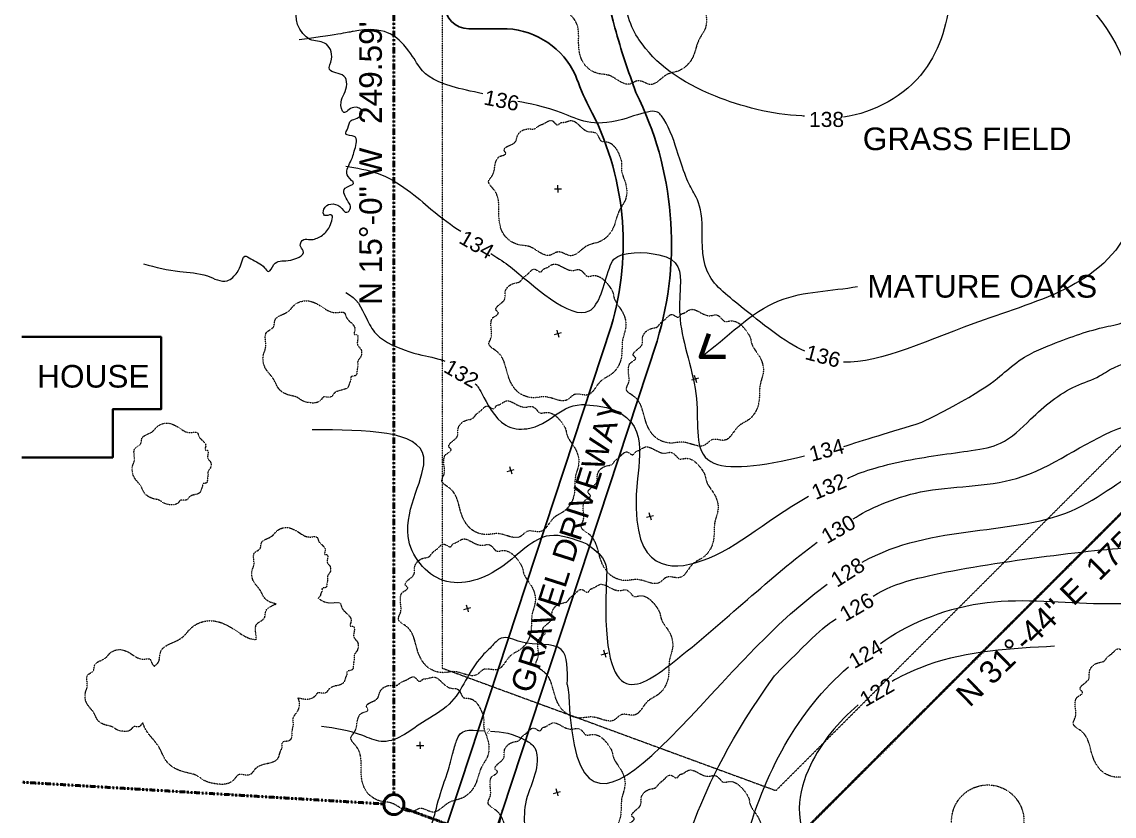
# Model space of a CAD drawing. Header units: inches. Extents: x -54 to 15382, y 469 to 41738.
# Drawn here: x 600 to 3317, y 19131 to 21106 of the extents above; entities that cross this region are included whole.
import ezdxf

# ---------------------------------------------------------------- set-up
doc = ezdxf.new("R2010")
doc.units = ezdxf.units.IN
doc.header["$MEASUREMENT"] = 0
for name, pattern in [('DASHED2', [0.375, 0.25, -0.125]), ('HIDDEN2', [0.1875, 0.125, -0.0625]), ('PHANTOM2', [1.25, 0.625, -0.125, 0.125, -0.125, 0.125, -0.125])]:
    doc.linetypes.add(name, pattern=pattern)
doc.layers.get('0').update_dxf_attribs({"lineweight": 9})
for name, color, linetype, lineweight in [('1', 7, 'Continuous', 9), ('2', 7, 'Continuous', 18), ('3', 7, 'Continuous', 30), ('4', 7, 'Continuous', 40), ('5', 7, 'Continuous', 50), ('A-TEXTx', 7, 'Continuous', 18), ('L-PLNT', 7, 'Continuous', 18)]:
    doc.layers.add(name, color=color, linetype=linetype, lineweight=lineweight)
doc.styles.get("Standard").update_dxf_attribs({"font": 'arial.ttf'})
doc.dimstyles.get("Standard").update_dxf_attribs({"dimtxt": 3, "dimasz": 2, "dimexe": 0.03125, "dimexo": 0.0625, "dimgap": 0.03125, "dimtad": 0, "dimtoh": 1, "dimdec": 4, "dimlfac": 0.99985, "dimzin": 0, "dimdsep": 46, "dimlunit": 4, "dimtxsty": 'Standard', "dimblk": 'ARCHTICK', "dimblk1": 'ARCHTICK', "dimblk2": 'ARCHTICK', "dimcen": 0.09, "dimclrt": 256, "dimadec": 0, "dimazin": 0, "dimtfac": 1, "dimtdec": 4, "dimtofl": 0, "dimtmove": 0, "dimatfit": 3, "dimfxl": 1, "dimtolj": 1, "dimtzin": 0, "dimarcsym": 0})

# ---------------------------------------------------------------- blocks, each defined once
blk = doc.blocks.new('_ArchTick')
at = {"color": 0, "linetype": 'ByBlock', "lineweight": 0, "const_width": 0.15}
blk.add_lwpolyline([(-0.5, -0.5), (0.5, 0.5)], dxfattribs=at)

msp = doc.modelspace()

# ---------------------------------------------------------------- linework, layer by layer
at = {"layer": '1', "ltscale": 0.1}
for points, knots in [([(2690.6376517, 19762.3747144), (2865.4811553, 19861.4907735), (3168.014276, 19807.3566828), (3398.0017926, 20029.1394505), (3583.2213772, 20023.9378381), (3695.3210282, 20150.1213157), (3821.5698068, 20228.9768533), (3981.0642849, 20330.7358617), (3955.8128374, 20500.8334044), (4014.9893609, 20654.812355), (4054.0904834, 20855.557734), (4036.6287529, 21120.4414705), (3963.1255061, 21407.7803285), (3716.6319642, 21613.6404076), (3441.0939216, 21630.9913914), (3413.1707341, 21772.0834861)], [935.7047394475, 935.7047394475, 935.7047394475, 935.7047394475, 1423.3763228522, 1651.4140665462, 1823.1087624292, 1930.3553157662, 2133.5304074897, 2291.7125216837, 2433.2723271457, 2597.8534754496, 2787.732869384, 3039.3460418025, 3397.1898012699, 3624.2541881249, 3998.267200424, 3998.267200424, 3998.267200424, 3998.267200424]), ([(2667.8008791, 19870.1779804), (2704.5784714, 19894.3810476), (2841.1241945, 19956.7191265), (3097.2089704, 19943.3607419), (3282.3972369, 20095.1722563), (3464.491735, 20131.564614), (3540.7381911, 20211.4248432), (3637.9230913, 20239.2725739), (3698.9097941, 20352.9634151), (3779.7633775, 20479.4403022), (3873.7436358, 20631.7695691), (3889.7191526, 20817.3918261), (3905.9221089, 21000.9303851), (3869.939826, 21186.3120181), (3748.8687543, 21358.7830563), (3587.4045734, 21556.2352643), (3339.2787882, 21608.6186917), (3314.3380652, 21715.6288742)], [761.5198324522, 761.5198324522, 761.5198324522, 761.5198324522, 969.8174446609, 1211.2621270566, 1491.5501158502, 1653.3882619083, 1749.4657612985, 1811.4557349985, 1945.8191801988, 2106.8854085845, 2274.9458862955, 2470.0310872263, 2655.4086838617, 2829.2985472623, 3022.1361204525, 3276.9061868886, 3606.5407865628, 3606.5407865628, 3606.5407865628, 3606.5407865628]), ([(2832.707043, 21687.2707452), (2859.9182723, 21630.6667244), (2874.6738198, 21429.5157453), (2931.0645107, 21199.3921322), (2861.0343447, 20955.1137726), (2720.582147, 20880.8322001), (2643.8363257, 20869.322832)], [1136.9230358872, 1136.9230358872, 1136.9230358872, 1136.9230358872, 1411.3726440523, 1665.7092729773, 1869.4430925384, 2109.9532427487, 2109.9532427487, 2109.9532427487, 2109.9532427487]), ([(3747.3969432, 20777.6605654), (3771.9033138, 21132.0885832), (3699.5411757, 21271.1046866), (3394.4343989, 21497.0270047), (3239.1251703, 21547.989511), (3211.0617853, 21630.4761623), (3206.6138608, 21648.837415), (3206.8936775, 21668.2793296)], [0, 0, 0, 0, 127.3908545714, 342.1014700026, 527.1790786298, 569.5081688466, 582.6925965468, 582.6925965468, 582.6925965468, 582.6925965468]), ([(3543.1671905, 20935.3317756), (3556.1659777, 21000.0361347), (3549.5216384, 21151.3082172), (3322.1807765, 21245.3934567), (3163.3431772, 21438.5470484), (3129.1279881, 21614.9833478), (3127.3141035, 21624.2358218)], [1075.0369567448, 1075.0369567448, 1075.0369567448, 1075.0369567448, 1194.7249157451, 1361.7393184498, 1530.7415141132, 1539.6179363894, 1539.6179363894, 1539.6179363894, 1539.6179363894]), ([(3057.281301, 21583.5160149), (3121.1316076, 21323.4833602), (3217.1143401, 21156.6392016), (3329.7834049, 21100.9366599), (3391.6304696, 20827.6598826), (3373.7967684, 20473.4044), (2989.2715523, 20382.5541141), (2736.5254893, 20256.9733892), (2643.9722666, 20260.054044)], [0, 0, 0, 0, 178.4559228614, 577.4070931827, 680.104435429, 773.5667602222, 1079.7849429558, 1355.4197599834, 1355.4197599834, 1355.4197599834, 1355.4197599834]), ([(2546.6030989, 20872.1491123), (2544.5841031, 20872.209849), (2467.2061697, 20875.0095024), (2284.6167134, 20923.721011), (2144.2768539, 21023.6343942), (2099.9357599, 21127.8702937), (2094.8863093, 21212.6317778)], [2174.8343107584, 2174.8343107584, 2174.8343107584, 2174.8343107584, 2180.0826256216, 2375.880290309, 2642.8475009278, 2775.7331117432, 2775.7331117432, 2775.7331117432, 2775.7331117432]), ([(1746.7151301, 20927.6510213), (1717.9981557, 20933.5072599), (1625.811705, 20953.498447), (1587.9391335, 20988.7369022), (1564.9348956, 21037.9420814), (1497.4865834, 21102.4484948), (1398.7675437, 21076.8755741), (1290.2307794, 21061.7614376)], [2864.0640470428, 2864.0640470428, 2864.0640470428, 2864.0640470428, 2936.7314551156, 3118.6707792735, 3222.7621166876, 3315.3121675507, 3329.555416669, 3329.555416669, 3329.555416669, 3329.555416669]), ([(2548.0563934, 20287.3443182), (2497.0526105, 20309.051271), (2393.8405757, 20396.3280733), (2285.1584491, 20477.986278), (2297.9030319, 20623.3590157), (2276.668768, 20675.1117219), (2252.7677299, 20712.7835016), (2235.8561636, 20770.41183), (2203.7994032, 20862.824177), (2173.3030507, 20891.5147362), (2027.8008212, 20836.0409782), (1959.9270228, 20881.3512646), (1857.5447032, 20904.9919459), (1833.9959284, 20908.4767519)], [1419.4550557727, 1419.4550557727, 1419.4550557727, 1419.4550557727, 1611.4409095944, 1758.5991933873, 1915.3805259183, 2087.4741437633, 2223.0037141139, 2377.6093508398, 2494.1233598463, 2533.0005215449, 2573.3106299006, 2701.7030756243, 2812.0921543023, 2812.0921543023, 2812.0921543023, 2812.0921543023]), ([(2839.0820041, 20110.4288236), (3001.2350496, 20190.7033166), (3068.617571, 20265.178735), (3176.7842502, 20311.2825655), (3283.8856031, 20349.310248), (3385.7910781, 20362.5386252), (3505.9538973, 20478.8367597), (3510.0231547, 20604.2140579), (3509.6563147, 20700.6969998), (3543.8879975, 20755.1956818), (3544.2172573, 20839.4211525), (3541.751692, 20921.9956265)], [201.8368836521, 201.8368836521, 201.8368836521, 201.8368836521, 264.8849421241, 354.1481122149, 504.9272381112, 632.9110439964, 727.2224572895, 804.9032480814, 886.079907677, 998.326483608, 1060.8046031233, 1060.8046031233, 1060.8046031233, 1060.8046031233]), ([(2653.9684113, 19970.7049638), (2671.9867604, 19981.4569325), (2775.4303747, 20016.8116035), (2954.6281387, 20037.6151485), (3046.6784585, 20054.7643262), (3118.8957304, 20129.9267618), (3196.2972879, 20195.1382093), (3277.1808368, 20220.0733288), (3316.1635674, 20249.237799), (3353.8585854, 20259.1653312), (3393.2948435, 20250.9515008), (3437.2908842, 20274.2659361), (3485.7227721, 20299.0379962), (3530.4355263, 20330.458249), (3585.6439589, 20363.1876041), (3620.6515294, 20450.6731518), (3652.7186356, 20575.7951339), (3744.6519751, 20754.4778454), (3747.3969432, 20777.6605654)], [838.9078188041, 838.9078188041, 838.9078188041, 838.9078188041, 955.7218727324, 1064.7053819452, 1131.9117452955, 1228.0175963348, 1367.4881715132, 1431.7852174715, 1478.1425792581, 1511.9556324725, 1545.2891167613, 1594.8901363221, 1654.0150135599, 1710.4920130598, 1758.9699901187, 1842.3964625003, 1977.2250680392, 2163.3143241566, 2163.3143241566, 2163.3143241566, 2163.3143241566]), ([(1405.5468496, 20747.1027311), (1432.3767838, 20743.3821025), (1521.6195953, 20727.1630121), (1618.609597, 20636.3790476), (1669.6235875, 20600.0703199), (1691.6880585, 20585.4559051)], [663.208720299, 663.208720299, 663.208720299, 663.208720299, 714.1227987029, 830.745922827, 928.437889403, 928.437889403, 928.437889403, 928.437889403]), ([(1766.2884211, 20530.1019977), (1789.3792485, 20515.6769687), (1835.5395329, 20486.8690811), (2018.4159806, 20309.5917414), (2049.405136, 20461.0143855), (2076.8179607, 20536.7934539), (2237.2074485, 20532.9495881), (2240.6331251, 20471.4648956), (2229.9581076, 20336.9773144), (2298.5985682, 20171.8112063), (2258.120555, 19977.6623842), (2439.4267193, 20000.5642983), (2546.8874014, 20026.5343908)], [1009.2738378549, 1009.2738378549, 1009.2738378549, 1009.2738378549, 1075.3140430652, 1290.5531867219, 1408.3474510931, 1431.0356489457, 1508.8252563968, 1628.4025584283, 1696.1301964831, 1839.8221162165, 1978.4887527053, 2105.5133087155, 2105.5133087155, 2105.5133087155, 2105.5133087155]), ([(1405.5468496, 20433.5781787), (1434.2340343, 20418.6026839), (1447.766271, 20388.8791258), (1482.7941415, 20316.0804557), (1590.3535996, 20274.1740226), (1613.0868597, 20275.6278217), (1647.1869567, 20264.289837), (1652.3995862, 20262.3412453)], [448.2312351378, 448.2312351378, 448.2312351378, 448.2312351378, 569.6227502066, 620.1824297066, 714.2919661772, 850.1807126522, 873.5725825697, 873.5725825697, 873.5725825697, 873.5725825697]), ([(2717.6806561, 19677.4994719), (2746.9909656, 19695.9889605), (2851.2655994, 19741.2847707), (3376.5088871, 19808.5013417), (3476.7870143, 19800.9482422), (3641.0306796, 19838.5553785), (3686.855761, 20045.7056585), (4051.588464, 20213.2849079), (4077.2184683, 20332.3911991), (4083.8346399, 20415.8950422), (4091.6025611, 20444.4788714)], [384.0189026046, 384.0189026046, 384.0189026046, 384.0189026046, 518.3419790649, 910.5135295976, 1160.56706944, 1364.0376252772, 1592.2998642899, 1793.7963901898, 2012.2284679817, 2128.6997232766, 2128.6997232766, 2128.6997232766, 2128.6997232766]), ([(1727.9597973, 20205.9941089), (1730.8123703, 20203.8420534), (1731.9831267, 20201.4699157), (1738.2980112, 20196.7202131), (1786.3577339, 20096.0359397), (1910.1529601, 20086.9721068), (1938.2040168, 20157.7903956), (2003.9389636, 20154.7629805)], [961.0186970808, 961.0186970808, 961.0186970808, 961.0186970808, 961.7037916536, 1022.8253761198, 1090.7424012798, 1129.9346257964, 1273.4202011646, 1273.4202011646, 1273.4202011646, 1273.4202011646]), ([(2003.7766108, 20154.1570716), (2160.2417445, 20145.3990388), (2077.8545617, 19755.008712), (2306.771001, 19724.8134578), (2441.5238582, 19861.6038777), (2557.0580891, 19926.3791376)], [78.4175415394, 78.4175415394, 78.4175415394, 78.4175415394, 173.1818694876, 447.4554486675, 778.3468794981, 778.3468794981, 778.3468794981, 778.3468794981]), ([(2005.9544603, 19806.9639444), (2057.0117855, 19773.4015419), (2031.6180417, 19375.4586841), (2276.5040995, 19543.0249716), (2463.8554426, 19727.9139145), (2578.5311261, 19811.9548345)], [27.1390329105, 27.1390329105, 27.1390329105, 27.1390329105, 42.479868043, 297.995430453, 688.8136868408, 688.8136868408, 688.8136868408, 688.8136868408]), ([(1956.815119, 19458.332583), (1960.3059629, 19436.9965204), (1979.9255644, 18897.032602), (2275.4173184, 19471.2178988), (2603.4987845, 19707.7067563)], [66.0905268272, 66.0905268272, 66.0905268272, 66.0905268272, 72.0478202283, 884.1177910082, 884.1177910082, 884.1177910082, 884.1177910082]), ([(2736.0052728, 19560.3895121), (2795.8121026, 19604.2380913), (2979.6364416, 19685.9385807), (3207.0003404, 19657.8985689), (3335.8087071, 19659.4916134), (3370.6871394, 19659.9229744)], [1747.8320995582, 1747.8320995582, 1747.8320995582, 1747.8320995582, 2036.5099148407, 2318.5736940708, 2423.310724905, 2423.310724905, 2423.310724905, 2423.310724905]), ([(3169.068355, 19553.0891573), (3061.5457501, 19547.8280913), (2914.0536138, 19540.6113218), (2777.3589261, 19474.4078017), (2765.3705284, 19465.7808939)], [0, 0, 0, 0, 320.3159961494, 439.3875189952, 439.3875189952, 439.3875189952, 439.3875189952]), ([(1765.6227593, 19341.9501143), (1794.498549, 19341.3251017), (1833.1855982, 19334.1518775), (1877.054918, 19304.1446751), (1885.2740149, 19269.2311549), (1875.4462795, 19226.082075), (1849.626316, 19164.5586089), (1849.36819, 19114.2202188), (1852.9577246, 19055.5679669), (1923.0192815, 18964.3583403), (2059.6743279, 18974.5046902), (2227.2570114, 18951.3401205), (2260.9247697, 19110.5740414), (2363.6456127, 19328.8407768), (2472.2753102, 19479.6327938)], [966.1197340921, 966.1197340921, 966.1197340921, 966.1197340921, 1052.3957324527, 1080.3183995863, 1099.2221573154, 1160.8115186827, 1199.2575669263, 1278.1205623445, 1350.5391874964, 1407.397276469, 1486.3748855516, 1643.0189055874, 1751.4076671321, 1883.1041123019, 1883.1041123019, 1883.1041123019, 1883.1041123019]), ([(2680.1270098, 19407.1511336), (2630.5491041, 19365.33764), (2564.6130274, 19284.8525216), (2508.1416462, 19103.9499627), (2626.7943392, 18931.3092163), (2539.5674348, 18801.9095368), (2484.9284049, 18764.2454252)], [514.2432047489, 514.2432047489, 514.2432047489, 514.2432047489, 702.8750804543, 814.0271716168, 1068.9237319742, 1231.2071814015, 1231.2071814015, 1231.2071814015, 1231.2071814015]), ([(1434.745056, 18830.6379016), (1484.2237909, 18953.7483856), (1512.7782225, 18991.0887961), (1488.9933965, 19020.7253792), (1492.8818514, 19054.6611494), (1516.43138, 19076.0269873), (1571.7465802, 19084.2617863), (1615.8836517, 19090.4155269), (1626.0103992, 19131.8053669), (1646.865265, 19209.2014888), (1656.9509818, 19229.7153508), (1669.9327367, 19279.7840673), (1688.6823965, 19349.0138132), (1705.7485065, 19345.5947087), (1750.9304405, 19342.7063869)], [355.0576600074, 355.0576600074, 355.0576600074, 355.0576600074, 426.4460036396, 444.0680511201, 473.5347570973, 506.8640310362, 603.2361450275, 692.6235779045, 751.8985244839, 807.9524571225, 838.4344749785, 867.7494954719, 887.8020131754, 954.1456245748, 954.1456245748, 954.1456245748, 954.1456245748])]:
    msp.add_open_spline(points, degree=3, knots=knots, dxfattribs=at)
for points in [[(2644.9543232, 20050.3311359), (2688.1896157, 20064.1682218), (2763.8454122, 20087.4102574), (2839.0820041, 20110.4288236)], [(2472.2753102, 19479.6327938), (2585.0429912, 19595.7164452), (2606.6932257, 19609.6986361), (2625.449051, 19621.5289802)]]:
    msp.add_open_spline(points, degree=3, dxfattribs=at)
for points in [[(2006.0475276, 19807.3112761), (1912.1550104, 19828.188826), (1796.3291201, 19752.8644164), (1647.9733368, 19717.2168125), (1560.8321272, 19826.1433245), (1599.6907275, 20023.656463), (1322.5769075, 20091.9724379)], [(1956.815119, 19458.332583), (1941.4884384, 19545.2457272), (1841.0963449, 19564.1440027), (1792.6843829, 19573.3689878), (1767.6825374, 19551.9781654), (1743.8683886, 19528.1640166), (1662.9675792, 19409.1854752), (1596.4303075, 19363.3542032), (1493.4558488, 19316.4696471), (1447.9280752, 19330.9976709), (1345.0784905, 19354.007399)]]:
    msp.add_spline(points, degree=3, dxfattribs=at)
at = {"layer": '2', "linetype": 'DASHED2', "ltscale": 0.2}
msp.add_lwpolyline([(3685.5468496, 21974.6317778), (1645.5468496, 21974.6317778), (1645.5468496, 19499.0027638), (2475.637662, 19194.4282177), (3685.5468496, 20404.3374053), (3685.5468496, 21974.6317778)], dxfattribs=at)
at = {"layer": '2', "ltscale": 0.1}
msp.add_open_spline([(1516.6305417, 18550.5888443), (1595.6958705, 18558.0687404), (1788.8798553, 18576.3447176), (1838.1905618, 19038.9041931), (2329.8789666, 18734.2199339), (2414.7288543, 19181.4462602), (2529.8805197, 19392.0583925), (2655.9720031, 19501.8697461)], degree=3, knots=[0, 0, 0, 0, 218.6713959711, 534.2899638059, 953.6998900704, 1157.6605152641, 1669.4917053071, 1669.4917053071, 1669.4917053071, 1669.4917053071], dxfattribs=at)
at = {"layer": '3', "ltscale": 0.25}
for p, q in [((1711.5537959, 21089.4638096), (1807.5537959, 21089.4638096)), ((1641.0776427, 19060.0440182), (2065.7253992, 20348.5418694)), ((1770.5933789, 19069.6529108), (2180.1800872, 20312.4514079))]:
    msp.add_line(p, q, dxfattribs=at)
for centre, radius, start, end in [((1711.5537959, 21149.4638096), 60, 180, 270), ((1794.9507635, 20888.6084495), 201.2503716, 25.1246244914, 86.4095799011), ((1376.103915, 20555.4771455), 840, 343.1829684127, 26.5182115073), ((1376.103915, 20555.4771455), 720, 343.2970338076, 28.1829684127)]:
    msp.add_arc(centre, radius, start, end, dxfattribs=at)
for points in [[(2127.7296083, 20930.5222323), (2075.1843328, 21091.9416236), (2123.5613027, 21594.2410098), (2181.2208579, 21651.5035266)], [(1796.4933032, 19148.2403901), (1788.4583675, 19113.3219297), (1800.3481645, 19068.9486032), (1815.8303859, 19053.1999603)]]:
    msp.add_spline(points, degree=3, dxfattribs=at)
msp.add_open_spline([(2010.7435102, 20895.52506), (2010.7358417, 20895.6503523), (1997.5523746, 20921.546791), (1986.441425, 20947.7283129), (1977.1601137, 20974.0570586)], degree=3, knots=[0, 0, 0, 0, 0.376580335, 84.7911850402, 84.7911850402, 84.7911850402, 84.7911850402], dxfattribs=at)
at = {"layer": '4', "ltscale": 0.25}
msp.add_lwpolyline([(600.0000785, 20322.8958191), (946.268364, 20322.8958191), (946.268364, 20142.8958191), (826.268364, 20142.8958191), (826.268364, 20022.8958191), (600.0000785, 20022.8958191)], dxfattribs=at)
at = {"layer": '5', "linetype": 'PHANTOM2', "ltscale": 0.5}
msp.add_line((1500.591757, 19161.0624653), (600.0000785, 19215.1151945), dxfattribs=at)
at = {"layer": '5', "linetype": 'PHANTOM2', "ltscale": 0.5, "flags": 128}
for points in [[(1525.5468496, 19184.5646823), (1525.5468496, 22129.6317778)], [(3787.8691801, 20336.9541083), (2336.932399, 18886.0173272)], [(2295.7847222, 18876.9512056), (1549.0168569, 19150.9531344)]]:
    msp.add_lwpolyline(points, dxfattribs=at)
at = {"layer": '5', "ltscale": 0.1}
msp.add_circle((1525.5468496, 19159.5646823), 25, dxfattribs=at)
at = {"layer": 'L-PLNT', "ltscale": 0.1}
for p, q in [((1924.5992397, 20691.0453588), (1942.5992397, 20691.0453588)), ((1933.5992397, 20691.0453588), (1933.5992397, 20700.0453588)), ((1933.5992397, 20691.0453588), (1933.5992397, 20682.0453588)), ((1924.9059072, 20328.6828647), (1942.2925721, 20333.3416075)), ((1933.5992397, 20331.0122361), (1931.2698683, 20339.7055685)), ((1933.5992397, 20331.0122361), (1935.9286111, 20322.3189036)), ((2266.8161433, 20216.0001663), (2284.2028081, 20220.6589092)), ((2275.5094757, 20218.3295377), (2273.1801043, 20227.0228702)), ((2275.5094757, 20218.3295377), (2277.8388471, 20209.6362053)), ((1816.2783503, 19990.6305997), (1813.9489789, 19999.3239322)), ((1807.5850178, 19988.3012283), (1824.9716827, 19992.9599711)), ((1816.2783503, 19990.6305997), (1818.6077217, 19981.9372673)), ((2154.1334449, 19874.0899303), (2171.5201098, 19878.7486731)), ((2162.8267774, 19876.4193017), (2160.497406, 19885.1126342)), ((2162.8267774, 19876.4193017), (2165.1561488, 19867.7259693)), ((1699.5405106, 19644.8623926), (1716.9271755, 19649.5211354)), ((1708.233843, 19647.191764), (1705.9044716, 19655.8850965)), ((1708.233843, 19647.191764), (1710.5632144, 19638.4984316)), ((2041.4507466, 19532.1796943), (2058.8374115, 19536.8384371)), ((2050.1440791, 19534.5090657), (2047.8147076, 19543.2023981)), ((2050.1440791, 19534.5090657), (2052.4734505, 19525.8157333)), ((1581.9129536, 19306.8101277), (1599.9129536, 19306.8101277)), ((1590.9129536, 19306.8101277), (1590.9129536, 19315.8101277)), ((1590.9129536, 19306.8101277), (1590.9129536, 19297.8101277)), ((1922.6320798, 19187.3510929), (1940.0187446, 19192.0098357)), ((1931.3254122, 19189.6804643), (1928.9960408, 19198.3737967)), ((1931.3254122, 19189.6804643), (1933.6547836, 19180.9871318))]:
    msp.add_line(p, q, dxfattribs=at)
at = {"layer": 'L-PLNT', "linetype": 'HIDDEN2', "ltscale": 0.005}
msp.add_circle((3002.7939658, 19118.2981488), 90, dxfattribs=at)
at = {"layer": 'L-PLNT', "ltscale": 0.1}
msp.add_open_spline([(902.8077507, 20504.2866907), (932.8230387, 20496.4881638), (985.4545265, 20482.8135299), (1054.8829742, 20482.3793722), (1106.3883259, 20451.4528406), (1136.6738248, 20481.6896315), (1145.8598296, 20502.0482487), (1151.7588744, 20529.7194005), (1178.6235342, 20509.4792312), (1197.1743087, 20506.1498516), (1215.5301957, 20477.7149936), (1228.4475519, 20515.7057243), (1261.3488998, 20507.1378279), (1312.915178, 20528.5292673), (1287.8467187, 20549.7727321), (1299.8696861, 20569.3833628), (1321.70889, 20561.5321815), (1347.4432535, 20573.9548871), (1365.6984973, 20590.6926856), (1379.0614256, 20634.5533601), (1349.2026668, 20618.7235071), (1348.9560902, 20654.9113844), (1390.1880569, 20658.3494813), (1405.5101887, 20625.034079), (1421.4386772, 20645.1635729), (1408.6014319, 20663.3405291), (1390.0735738, 20694.8960165), (1437.0575786, 20702.1757655), (1398.5971175, 20724.9529465), (1419.6552391, 20758.720467), (1427.1417042, 20785.5879504), (1439.2619459, 20827.0137063), (1399.5697844, 20822.0969267), (1413.5104901, 20844.0368687), (1414.7026034, 20863.478085), (1436.7232341, 20863.9885629), (1454.8454495, 20886.1237031), (1421.7730003, 20901.5448593), (1398.1805532, 20867.9107568), (1390.5898776, 20908.4802512), (1405.9498025, 20930.9899535), (1416.1585996, 20980.7155121), (1354.3214232, 20978.7143933), (1377.9852643, 21020.0579107), (1358.6416038, 21061.6276124), (1298.7373633, 21052.8070121), (1259.4944384, 21151.2843824), (1338.4499691, 21150.6124478), (1334.5146909, 21193.4091223), (1310.8787669, 21204.8372773), (1289.765217, 21191.5267339), (1279.142465, 21211.1922928), (1289.1108072, 21229.4460762), (1295.2325846, 21259.913533), (1263.8176248, 21265.1921317), (1271.2149699, 21290.9649253), (1302.0859529, 21285.9160512), (1282.9009441, 21322.8293927), (1322.3653688, 21342.1534196), (1316.3028825, 21387.7452981), (1305.7168778, 21455.5270399), (1353.4945128, 21437.944851), (1372.2104125, 21459.5400329), (1382.6967247, 21509.4216451), (1342.9201371, 21473.8960791), (1339.9439532, 21518.8616564), (1385.7019784, 21530.642275), (1356.62922, 21551.3194334), (1367.7435673, 21578.7209416), (1387.9618281, 21547.5222773), (1445.3524255, 21527.6182979), (1416.1363314, 21578.4552924), (1450.3871419, 21588.7497607), (1468.1167484, 21572.3388636), (1490.2319787, 21593.0311831), (1474.3910987, 21613.9247455), (1489.2749242, 21643.6078295), (1533.0600465, 21623.3933779), (1527.2184593, 21582.2498919), (1571.7042065, 21583.2741757), (1554.4191777, 21620.4561901), (1614.9935984, 21637.9163779), (1632.2152155, 21600.3955436), (1706.1318835, 21588.4483072), (1651.358109, 21622.6181444), (1684.6762156, 21652.8748047), (1696.1350674, 21620.8290855), (1718.4384865, 21646.8131533), (1708.8665783, 21672.2672533), (1745.0150619, 21703.2276362), (1775.2118719, 21659.6622754), (1791.3075012, 21694.0141079), (1774.8265606, 21706.7280362), (1774.9773972, 21733.9391029), (1814.6336607, 21731.9971542), (1833.8320739, 21767.9495948), (1838.9994483, 21808.6922761), (1805.9986761, 21818.0432642), (1846.062665, 21854.5308592), (1857.5699923, 21899.333883), (1822.1193437, 21924.8314168), (1830.8422722, 21961.0627593), (1860.5004339, 21968.491404), (1879.1101051, 22007.4337547), (1837.0974342, 22008.514139), (1822.4409697, 22041.8081249), (1846.4500181, 22080.9089044), (1780.7763201, 22082.5268705), (1802.4710226, 22127.0807386), (1797.7784212, 22149.5293607), (1796.6892564, 22154.6317778)], degree=3, knots=[0, 0, 0, 0, 92.1193268362, 161.5302585054, 212.0779709343, 244.6064746065, 270.2509414309, 289.1109147477, 305.2311883255, 346.4491386761, 359.2504144606, 381.8698613273, 418.3593491959, 463.0694499611, 478.2939257816, 495.4916415084, 511.6130854622, 540.2430044735, 572.7896431835, 601.4108805523, 617.4079187519, 633.3996086374, 673.4421328354, 696.0615797021, 710.198781366, 726.6829623388, 760.8998738689, 785.0600618297, 806.6844011418, 844.0290084145, 877.1196874262, 909.1656003401, 930.7012942189, 945.9256504596, 966.5079116358, 982.9969618798, 1004.249255816, 1027.5667137561, 1055.4170845122, 1081.7095279782, 1104.0600818992, 1148.2187607818, 1187.654196783, 1213.7343830085, 1257.3669350712, 1294.9246118876, 1377.3992873852, 1426.2732790105, 1455.1437834556, 1473.8531082576, 1496.3154096441, 1513.5908784218, 1520.7642583527, 1559.3917799999, 1577.0547635041, 1593.497538706, 1615.5927254165, 1637.0938261517, 1675.6489101499, 1713.7266654972, 1776.0412224378, 1802.6553696268, 1828.5648735922, 1861.4937111276, 1888.4895808122, 1908.7173694386, 1950.2287579411, 1970.1520046568, 1988.245512128, 2005.4122209432, 2056.1574970059, 2086.4991799454, 2111.5274226329, 2131.4549778137, 2148.8594976543, 2179.2011805938, 2193.7891006695, 2234.5075962511, 2269.0743172773, 2295.379189322, 2309.5386413604, 2364.5808957664, 2390.0879741216, 2438.9812633243, 2470.8060595891, 2495.6284209348, 2514.3750718827, 2534.7101147985, 2561.8351514597, 2594.6257032165, 2633.7427650606, 2654.6761609158, 2668.3153302704, 2693.0489672599, 2709.4455737024, 2769.7877165407, 2796.3072655429, 2815.1184943811, 2842.8681913646, 2910.6814357167, 2928.2318281342, 2964.3810833663, 2989.9482863777, 3021.8810198052, 3047.4483615402, 3084.2256383625, 3111.9729365896, 3150.4721172506, 3199.6010449555, 3214.8624070542, 3214.8624070542, 3214.8624070542, 3214.8624070542], dxfattribs=at)
at = {"layer": 'L-PLNT', "linetype": 'HIDDEN2', "ltscale": 0.005}
for points in [[(2141.2487704, 21281.8968918), (2148.603324, 21282.6130321), (2165.3976054, 21286.5822525), (2188.5302858, 21271.3681231), (2211.7169513, 21258.4878576), (2223.3349359, 21257.2665424), (2234.020278, 21243.9859485), (2239.2839134, 21236.021987), (2252.9567331, 21233.615923), (2286.3449932, 21196.5649298), (2290.4082968, 21178.1116953), (2289.9837274, 21166.4486818), (2299.6265291, 21132.1703931), (2299.8286217, 21090.0263983), (2284.2827457, 21061.8649915), (2268.2921122, 21017.1489907), (2233.157334, 20984.1709372), (2204.895876, 20975.2484015), (2162.6451823, 20950.5756944), (2132.2004764, 20959.7229026), (2112.9754005, 20951.894638), (2059.6263995, 20973.5466727), (2035.9337281, 20977.4001544), (1998.7774531, 21001.6241952), (1987.5982341, 21028.3827761), (1985.0713653, 21054.3556919), (1973.6496251, 21113.4751862), (1959.8221777, 21136.8573895), (1968.1510212, 21148.8664278), (1975.4084648, 21174.8019043), (1986.4651442, 21197.0821317), (1998.1322355, 21201.1976865), (2002.2149993, 21204.6951238), (1998.8226523, 21211.6417872), (2015.3423663, 21226.5553122), (2026.5624967, 21234.3705768), (2031.896882, 21249.8816033), (2058.0374157, 21265.9601432), (2074.4975257, 21266.4518477), (2084.0487374, 21273.1640708), (2097.8515945, 21279.49023), (2118.2206335, 21286.1610672), (2131.3082347, 21276.0340469), (2141.2487704, 21281.8968918), (2141.5734433, 21281.9337052)], [(1942.7422751, 20856.1479148), (1950.0968287, 20856.8640551), (1966.8911102, 20860.8332755), (1990.0237906, 20845.6191461), (2013.210456, 20832.7388806), (2024.8284406, 20831.5175654), (2035.5137827, 20818.2369715), (2040.7774181, 20810.27301), (2054.4502379, 20807.866946), (2087.8384979, 20770.8159528), (2091.9018016, 20752.3627183), (2091.4772322, 20740.6997048), (2101.1200338, 20706.4214161), (2101.3221265, 20664.2774213), (2085.7762504, 20636.1160145), (2069.7856169, 20591.4000137), (2034.6508387, 20558.4219602), (2006.3893807, 20549.4994245), (1964.1386871, 20524.8267174), (1933.6939811, 20533.9739256), (1914.4689053, 20526.145661), (1861.1199042, 20547.7976957), (1837.4272328, 20551.6511774), (1800.2709578, 20575.8752182), (1789.0917388, 20602.6337991), (1786.5648701, 20628.6067149), (1775.1431298, 20687.7262092), (1761.3156824, 20711.1084125), (1769.6445259, 20723.1174508), (1776.9019695, 20749.0529273), (1787.9586489, 20771.3331547), (1799.6257402, 20775.4487095), (1803.708504, 20778.9461468), (1800.316157, 20785.8928102), (1816.835871, 20800.8063352), (1828.0560014, 20808.6215998), (1833.3903868, 20824.1326263), (1859.5309204, 20840.2111662), (1875.9910304, 20840.7028707), (1885.5422421, 20847.4150938), (1899.3450993, 20853.741253), (1919.7141382, 20860.4120902), (1932.8017394, 20850.2850699), (1942.7422751, 20856.1479148), (1943.066948, 20856.1847282)], [(1899.6990479, 20492.8554507), (1906.6176504, 20495.4506876), (1921.8123707, 20503.63134), (1948.0945306, 20494.9227978), (1973.8247876, 20488.4825672), (1985.3629986, 20490.309823), (1999.1215171, 20480.2473244), (2006.2670234, 20473.9170574), (2020.0966883, 20475.1317642), (2061.9367737, 20447.9847706), (2070.6376721, 20431.2119752), (2073.2461796, 20419.8364826), (2091.4322847, 20389.2219389), (2102.5351597, 20348.5662714), (2094.8077049, 20317.3408725), (2090.9352917, 20270.009852), (2065.5330503, 20229.0619486), (2040.5439003, 20213.1288374), (2006.1186307, 20178.3615481), (1974.3438312, 20179.3174031), (1957.7999379, 20166.7800643), (1900.664801, 20173.8865864), (1876.7820834, 20171.4766493), (1834.6222347, 20185.2585243), (1816.8983079, 20208.2119339), (1807.7352549, 20232.6458423), (1781.40145, 20286.7947247), (1761.9934018, 20305.8013921), (1766.9302791, 20319.5568956), (1767.227836, 20346.4870068), (1772.141221, 20370.8697331), (1782.3455819, 20377.8647192), (1785.3840254, 20382.2996812), (1780.3093411, 20388.1316388), (1792.4062552, 20406.8126144), (1801.2213296, 20417.2655637), (1802.3594011, 20433.6287054), (1823.4477854, 20455.9250502), (1839.2197682, 20460.6601903), (1846.7082791, 20469.6157354), (1858.4034848, 20479.2987783), (1876.3519259, 20491.0142073), (1891.6146436, 20484.6195774), (1899.6990479, 20492.8554507), (1900.0031298, 20492.9750411)], [(1418.0526778, 20214.2043002), (1415.5412213, 20209.4610672), (1411.2204623, 20197.695099), (1392.7372768, 20189.7710948), (1375.6466558, 20180.879699), (1370.2537705, 20174.3290003), (1357.9271786, 20173.1730003), (1350.9934722, 20173.1730003), (1344.0597657, 20165.8516671), (1308.2375038, 20160.4587398), (1295.4286281, 20165.3868773), (1288.531559, 20170.3150149), (1263.8991165, 20178.2000156), (1238.2813884, 20194.9556381), (1227.4431303, 20215.653777), (1206.7518768, 20243.2512956), (1200.8400934, 20277.7481616), (1206.7518768, 20298.4463006), (1208.7224713, 20333.9288199), (1226.4578215, 20348.7132003), (1229.4137248, 20363.4975806), (1263.8991165, 20387.152615), (1275.7226834, 20399.965721), (1305.2816005, 20412.7788592), (1325.972854, 20408.836375), (1342.7228955, 20399.965721), (1383.1200938, 20383.2100985), (1402.8260385, 20382.2244774), (1406.7672275, 20372.3682346), (1419.5761031, 20357.5838542), (1428.6485712, 20341.9612354), (1426.4698499, 20333.2434393), (1426.9540025, 20329.368849), (1432.5218611, 20328.6423713), (1434.9426702, 20312.6597345), (1435.184758, 20302.7310886), (1442.4471853, 20293.2868149), (1441.7209218, 20271.0079526), (1435.4268228, 20260.837169), (1435.6689106, 20252.3615429), (1433.9743419, 20241.4642817), (1429.8589642, 20226.4502602), (1418.4811823, 20222.5756699), (1418.0526778, 20214.2043002), (1417.9449576, 20213.9928242)], [(2241.6092839, 20380.1727523), (2248.5278864, 20382.7679893), (2263.7226067, 20390.9486416), (2290.0047666, 20382.2400994), (2315.7350236, 20375.7998689), (2327.2732346, 20377.6271247), (2341.0317531, 20367.5646261), (2348.1772595, 20361.2343591), (2362.0069243, 20362.4490658), (2403.8470097, 20335.3020723), (2412.5479082, 20318.5292769), (2415.1564156, 20307.1537842), (2433.3425207, 20276.5392406), (2444.4453957, 20235.883573), (2436.7179409, 20204.6581741), (2432.8455277, 20157.3271536), (2407.4432864, 20116.3792502), (2382.4541364, 20100.446139), (2348.0288667, 20065.6788498), (2316.2540672, 20066.6347048), (2299.7101739, 20054.097366), (2242.5750371, 20061.203888), (2218.6923194, 20058.793951), (2176.5324707, 20072.575826), (2158.8085439, 20095.5292356), (2149.6454909, 20119.963144), (2123.311686, 20174.1120264), (2103.9036379, 20193.1186938), (2108.8405151, 20206.8741973), (2109.138072, 20233.8043085), (2114.051457, 20258.1870348), (2124.2558179, 20265.1820209), (2127.2942615, 20269.6169829), (2122.2195771, 20275.4489405), (2134.3164912, 20294.129916), (2143.1315656, 20304.5828654), (2144.2696371, 20320.946007), (2165.3580214, 20343.2423519), (2181.1300043, 20347.977492), (2188.6185151, 20356.9330371), (2200.3137208, 20366.61608), (2218.2621619, 20378.331509), (2233.5248796, 20371.9368791), (2241.6092839, 20380.1727523), (2241.9133658, 20380.2923428)], [(1782.3781585, 20152.4738143), (1789.296761, 20155.0690513), (1804.4914813, 20163.2497036), (1830.7736412, 20154.5411614), (1856.5038982, 20148.1009309), (1868.0421092, 20149.9281867), (1881.8006277, 20139.8656881), (1888.946134, 20133.5354211), (1902.7757989, 20134.7501278), (1944.6158843, 20107.6031343), (1953.3167827, 20090.8303389), (1955.9252902, 20079.4548462), (1974.1113953, 20048.8403026), (1985.2142703, 20008.184635), (1977.4868155, 19976.9592361), (1973.6144023, 19929.6282156), (1948.2121609, 19888.6803122), (1923.2230109, 19872.747201), (1888.7977413, 19837.9799118), (1857.0229418, 19838.9357668), (1840.4790485, 19826.398428), (1783.3439116, 19833.50495), (1759.461194, 19831.095013), (1717.3013453, 19844.876888), (1699.5774185, 19867.8302976), (1690.4143655, 19892.264206), (1664.0805606, 19946.4130884), (1644.6725124, 19965.4197558), (1649.6093897, 19979.1752593), (1649.9069466, 20006.1053705), (1654.8203316, 20030.4880968), (1665.0246925, 20037.4830829), (1668.0631361, 20041.9180449), (1662.9884517, 20047.7500025), (1675.0853658, 20066.430978), (1683.9004402, 20076.8839274), (1685.0385117, 20093.247069), (1706.126896, 20115.5434139), (1721.8988788, 20120.278554), (1729.3873897, 20129.2340991), (1741.0825954, 20138.917142), (1759.0310365, 20150.632571), (1774.2937542, 20144.2379411), (1782.3781585, 20152.4738143), (1782.6822404, 20152.5934048)], [(1049.0311545, 19949.5526975), (1047.0219893, 19945.7581112), (1043.5653821, 19936.3453366), (1028.7788337, 19930.0061332), (1015.1063369, 19922.8930166), (1010.7920287, 19917.6524576), (1000.9307552, 19916.7276576), (995.38379, 19916.7276576), (989.8368249, 19910.8705911), (961.1790153, 19906.5562492), (950.9319148, 19910.4987592), (945.4142595, 19914.4412693), (925.7083055, 19920.7492698), (905.214123, 19934.1537678), (896.5435165, 19950.712279), (879.9905137, 19972.7902939), (875.261087, 20000.3877867), (879.9905137, 20016.9462979), (881.5669893, 20045.3323133), (895.7552695, 20057.1598176), (898.1199921, 20068.9873219), (925.7083055, 20087.9113494), (935.167159, 20098.1618342), (958.8142927, 20108.4123448), (975.3672955, 20105.2583574), (988.7673287, 20098.1618342), (1021.0850873, 20084.7573362), (1036.8498431, 20083.9688393), (1040.0027943, 20076.0838451), (1050.2498948, 20064.2563408), (1057.5078692, 20051.7582457), (1055.7648922, 20044.7840088), (1056.1522143, 20041.6843366), (1060.6065012, 20041.1031545), (1062.5431484, 20028.3170449), (1062.7368187, 20020.3741283), (1068.5467605, 20012.8187093), (1067.9657497, 19994.9956195), (1062.9304705, 19986.8589926), (1063.1241408, 19980.0784917), (1061.7684858, 19971.3606827), (1058.4761836, 19959.3494655), (1049.3739581, 19956.2497933), (1049.0311545, 19949.5526975), (1048.9449784, 19949.3835167)], [(2128.9265856, 20038.2625163), (2135.8451881, 20040.8577532), (2151.0399084, 20049.0384056), (2177.3220683, 20040.3298634), (2203.0523253, 20033.8896328), (2214.5905363, 20035.7168887), (2228.3490548, 20025.65439), (2235.4945611, 20019.3241231), (2249.324226, 20020.5388298), (2291.1643114, 19993.3918362), (2299.8652098, 19976.6190408), (2302.4737173, 19965.2435482), (2320.6598224, 19934.6290046), (2331.7626974, 19893.973337), (2324.0352426, 19862.7479381), (2320.1628294, 19815.4169176), (2294.760588, 19774.4690142), (2269.771438, 19758.535903), (2235.3461684, 19723.7686138), (2203.5713689, 19724.7244688), (2187.0274756, 19712.18713), (2129.8923387, 19719.293652), (2106.0096211, 19716.883715), (2063.8497724, 19730.66559), (2046.1258456, 19753.6189996), (2036.9627926, 19778.052908), (2010.6289877, 19832.2017904), (1991.2209395, 19851.2084577), (1996.1578168, 19864.9639613), (1996.4553737, 19891.8940724), (2001.3687587, 19916.2767988), (2011.5731196, 19923.2717848), (2014.6115632, 19927.7067469), (2009.5368788, 19933.5387044), (2021.6337929, 19952.21968), (2030.4488673, 19962.6726293), (2031.5869388, 19979.035771), (2052.6753231, 20001.3321158), (2068.4473059, 20006.067256), (2075.9358168, 20015.022801), (2087.6310225, 20024.7058439), (2105.5794636, 20036.421273), (2120.8421813, 20030.026643), (2128.9265856, 20038.2625163), (2129.2306675, 20038.3821068)], [(1674.3336512, 19809.0349786), (1681.2522537, 19811.6302155), (1696.4469741, 19819.8108679), (1722.7291339, 19811.1023257), (1748.459391, 19804.6620951), (1759.997602, 19806.4893509), (1773.7561205, 19796.4268523), (1780.9016268, 19790.0965854), (1794.7312917, 19791.3112921), (1836.571377, 19764.1642985), (1845.2722755, 19747.3915031), (1847.880783, 19736.0160105), (1866.0668881, 19705.4014669), (1877.169763, 19664.7457993), (1869.4423083, 19633.5204004), (1865.5698951, 19586.1893799), (1840.1676537, 19545.2414765), (1815.1785037, 19529.3083653), (1780.753234, 19494.5410761), (1748.9784346, 19495.4969311), (1732.4345413, 19482.9595923), (1675.2994044, 19490.0661143), (1651.4166868, 19487.6561773), (1609.2568381, 19501.4380522), (1591.5329113, 19524.3914619), (1582.3698582, 19548.8253702), (1556.0360533, 19602.9742527), (1536.6280052, 19621.98092), (1541.5648824, 19635.7364236), (1541.8624394, 19662.6665347), (1546.7758244, 19687.0492611), (1556.9801852, 19694.0442471), (1560.0186288, 19698.4792092), (1554.9439445, 19704.3111667), (1567.0408586, 19722.9921423), (1575.855933, 19733.4450916), (1576.9940045, 19749.8082333), (1598.0823887, 19772.1045781), (1613.8543716, 19776.8397182), (1621.3428824, 19785.7952633), (1633.0380882, 19795.4783062), (1650.9865292, 19807.1937353), (1666.2492469, 19800.7991053), (1674.3336512, 19809.0349786), (1674.6377331, 19809.1545691)], [(2016.2438873, 19696.3522803), (2023.1624897, 19698.9475172), (2038.3572101, 19707.1281696), (2064.63937, 19698.4196274), (2090.369627, 19691.9793968), (2101.907838, 19693.8066526), (2115.6663565, 19683.744154), (2122.8118628, 19677.4138871), (2136.6415277, 19678.6285938), (2178.481613, 19651.4816002), (2187.1825115, 19634.7088048), (2189.791019, 19623.3333122), (2207.9771241, 19592.7187685), (2219.0799991, 19552.063101), (2211.3525443, 19520.8377021), (2207.4801311, 19473.5066816), (2182.0778897, 19432.5587782), (2157.0887397, 19416.625667), (2122.6634701, 19381.8583778), (2090.8886706, 19382.8142328), (2074.3447773, 19370.276894), (2017.2096404, 19377.383416), (1993.3269228, 19374.973479), (1951.1670741, 19388.7553539), (1933.4431473, 19411.7087635), (1924.2800943, 19436.1426719), (1897.9462894, 19490.2915543), (1878.5382412, 19509.2982217), (1883.4751185, 19523.0537253), (1883.7726754, 19549.9838364), (1888.6860604, 19574.3665627), (1898.8904213, 19581.3615488), (1901.9288648, 19585.7965109), (1896.8541805, 19591.6284684), (1908.9510946, 19610.309444), (1917.766169, 19620.7623933), (1918.9042405, 19637.125535), (1939.9926248, 19659.4218798), (1955.7646076, 19664.1570199), (1963.2531184, 19673.112565), (1974.9483242, 19682.7956079), (1992.8967653, 19694.511037), (2008.159483, 19688.116407), (2016.2438873, 19696.3522803), (2016.5479692, 19696.4718708)], [(1600.0559891, 19471.9126837), (1607.4105427, 19472.628824), (1624.2048241, 19476.5980444), (1647.3375045, 19461.3839151), (1670.52417, 19448.5036495), (1682.1421546, 19447.2823343), (1692.8274967, 19434.0017404), (1698.0911321, 19426.037779), (1711.7639518, 19423.6317149), (1745.1522119, 19386.5807218), (1749.2155155, 19368.1274873), (1748.7909461, 19356.4644737), (1758.4337478, 19322.186185), (1758.6358404, 19280.0421902), (1743.0899644, 19251.8807835), (1727.0993309, 19207.1647827), (1691.9645527, 19174.1867291), (1663.7030947, 19165.2641934), (1621.452401, 19140.5914863), (1591.0076951, 19149.7386946), (1571.7826192, 19141.9104299), (1518.4336182, 19163.5624646), (1494.7409468, 19167.4159464), (1457.5846718, 19191.6399871), (1446.4054528, 19218.3985681), (1443.878584, 19244.3714839), (1432.4568438, 19303.4909781), (1418.6293964, 19326.8731815), (1426.9582399, 19338.8822197), (1434.2156835, 19364.8176962), (1445.2723629, 19387.0979237), (1456.9394542, 19391.2134784), (1461.022218, 19394.7109158), (1457.629871, 19401.6575791), (1474.149585, 19416.5711041), (1485.3697154, 19424.3863687), (1490.7041007, 19439.8973953), (1516.8446344, 19455.9759351), (1533.3047444, 19456.4676397), (1542.8559561, 19463.1798628), (1556.6588132, 19469.506022), (1577.0278522, 19476.1768591), (1590.1154534, 19466.0498389), (1600.0559891, 19471.9126837), (1600.380662, 19471.9494971)], [(1897.4252204, 19351.5236789), (1904.3438229, 19354.1189158), (1919.5385433, 19362.2995682), (1945.8207031, 19353.591026), (1971.5509601, 19347.1507954), (1983.0891712, 19348.9780512), (1996.8476896, 19338.9155526), (2003.993196, 19332.5852857), (2017.8228609, 19333.7999924), (2059.6629462, 19306.6529988), (2068.3638447, 19289.8802034), (2070.9723521, 19278.5047108), (2089.1584573, 19247.8901671), (2100.2613322, 19207.2344996), (2092.5338775, 19176.0091007), (2088.6614642, 19128.6780802), (2063.2592229, 19087.7301768), (2038.2700729, 19071.7970656), (2003.8448032, 19037.0297764), (1972.0700038, 19037.9856314), (1955.5261105, 19025.4482926), (1898.3909736, 19032.5548146), (1874.5082559, 19030.1448775), (1832.3484072, 19043.9267525), (1814.6244805, 19066.8801621), (1805.4614274, 19091.3140705), (1779.1276225, 19145.4629529), (1759.7195744, 19164.4696203), (1764.6564516, 19178.2251238), (1764.9540085, 19205.155235), (1769.8673935, 19229.5379613), (1780.0717544, 19236.5329474), (1783.110198, 19240.9679094), (1778.0355137, 19246.799867), (1790.1324277, 19265.4808426), (1798.9475022, 19275.9337919), (1800.0855737, 19292.2969336), (1821.1739579, 19314.5932784), (1836.9459408, 19319.3284185), (1844.4344516, 19328.2839636), (1856.1296573, 19337.9670065), (1874.0780984, 19349.6824356), (1889.3408161, 19343.2878056), (1897.4252204, 19351.5236789), (1897.7293023, 19351.6432694)], [(2237.837679, 19234.3940155), (2244.7562815, 19236.9892524), (2259.9510018, 19245.1699048), (2286.2331617, 19236.4613626), (2311.9634187, 19230.021132), (2323.5016297, 19231.8483878), (2337.2601482, 19221.7858892), (2344.4056545, 19215.4556223), (2358.2353194, 19216.670329), (2400.0754048, 19189.5233354), (2408.7763032, 19172.75054), (2411.3848107, 19161.3750474), (2429.5709158, 19130.7605037), (2440.6737908, 19090.1048362), (2432.946336, 19058.8794373), (2429.0739228, 19011.5484168), (2403.6716814, 18970.6005134), (2378.6825314, 18954.6674022), (2344.2572618, 18919.900113), (2312.4824623, 18920.855968), (2295.938569, 18908.3186291), (2238.8034321, 18915.4251512), (2214.9207145, 18913.0152141), (2172.7608658, 18926.7970891), (2155.036939, 18949.7504987), (2145.873886, 18974.1844071), (2119.5400811, 19028.3332895), (2100.1320329, 19047.3399569), (2105.0689102, 19061.0954604), (2105.3664671, 19088.0255716), (2110.2798521, 19112.4082979), (2120.484213, 19119.403284), (2123.5226566, 19123.838246), (2118.4479722, 19129.6702036), (2130.5448863, 19148.3511792), (2139.3599607, 19158.8041285), (2140.4980322, 19175.1672702), (2161.5864165, 19197.463615), (2177.3583993, 19202.1987551), (2184.8469102, 19211.1543002), (2196.5421159, 19220.8373431), (2214.490557, 19232.5527722), (2229.7532747, 19226.1581422), (2237.837679, 19234.3940155), (2238.1417609, 19234.513606)]]:
    msp.add_spline(points, degree=3, dxfattribs=at)
for points, knots in [([(1232.4485211, 19658.7004478), (1229.3947873, 19659.4501248), (1218.012279, 19661.7200541), (1201.5584649, 19671.2626402), (1194.2957838, 19694.7699647), (1174.7377715, 19711.093358), (1169.3847186, 19737.929452), (1181.48099, 19759.7115474), (1170.3328038, 19786.5920567), (1195.7291294, 19793.5790397), (1193.0467382, 19818.7601831), (1220.8719769, 19821.6628907), (1233.9193663, 19842.4306119), (1253.3558522, 19850.856673), (1272.6392632, 19846.4072114), (1292.1120523, 19835.4562121), (1309.4055207, 19820.6184471), (1335.0178679, 19828.6974213), (1337.2311635, 19812.8584233), (1347.4009189, 19805.7942526), (1357.1671826, 19794.0789117), (1353.1112047, 19786.8465665), (1352.9690572, 19780.6817462), (1362.7657692, 19783.1105035), (1359.91804, 19769.5133445), (1358.9267188, 19759.7772488), (1369.6186772, 19751.8085515), (1368.5098289, 19736.673603), (1359.1097936, 19728.4402813), (1361.3581547, 19719.4174103), (1358.1662994, 19711.0954858), (1360.0756527, 19697.2072434), (1344.1592975, 19699.2993774), (1347.4933383, 19691.7296505), (1346.4274925, 19689.6917899), (1346.3981459, 19689.6356803)], [134.2042126265, 134.2042126265, 134.2042126265, 134.2042126265, 143.5601412277, 168.048752541, 186.7400261239, 214.334240066, 242.3340452061, 259.5547237372, 287.9844818844, 306.4560046471, 318.517587076, 351.972539666, 365.9203835204, 391.6936235017, 408.544425816, 423.7075894373, 458.6949884221, 474.4794507991, 482.9714609066, 498.6205160305, 513.0732172986, 520.2619549258, 523.3857325475, 527.8777748644, 540.8097197661, 548.7549971827, 558.2859876695, 576.1185451174, 585.6871778939, 592.4704441199, 601.2930284019, 613.7472884146, 623.3628215872, 630.0686851316, 630.258549473, 630.258549473, 630.258549473, 630.258549473]), ([(1346.4843221, 19689.804861), (1345.7592825, 19688.5779692), (1343.3409955, 19684.485811), (1342.5174941, 19676.7711328), (1338.289597, 19673.9050088), (1336.3707031, 19673.06532)], [0, 0, 0, 0, 4.293673278, 14.3210586993, 20.6147162567, 20.6147162567, 20.6147162567, 20.6147162567]), ([(1336.3707031, 19673.06532), (1346.5143663, 19666.3035665), (1363.0330788, 19656.6048792), (1392.6753691, 19665.9550295), (1395.6264299, 19644.8363655), (1409.1861038, 19635.4174713), (1422.2077887, 19619.7970168), (1416.7998182, 19610.1538899), (1416.6102882, 19601.9341294), (1429.6725708, 19605.1724725), (1425.8755986, 19587.0429272), (1424.5538369, 19574.0614662), (1438.8097815, 19563.4365365), (1437.3313171, 19543.2566051), (1424.7979368, 19532.2788429), (1427.7957515, 19520.2483482), (1423.5399444, 19509.1524488), (1426.0857488, 19490.6347924), (1404.8639419, 19493.4243044), (1409.3093297, 19483.3313351), (1407.888202, 19480.6141877), (1407.8490732, 19480.5393748)], [575.3732758346, 575.3732758346, 575.3732758346, 575.3732758346, 611.5933178962, 632.6392677321, 643.9619478754, 664.8273547073, 684.0976230648, 693.6826065677, 697.8476433967, 703.8370331526, 721.0796263548, 731.6733295769, 744.3813168927, 768.1580601565, 780.9162371919, 789.9605921598, 801.7240378692, 818.3297178862, 831.150428783, 840.0915801755, 840.3447326307, 840.3447326307, 840.3447326307, 840.3447326307]), ([(1182.4535257, 19569.6265372), (1182.4995355, 19569.9568747), (1184.1372374, 19583.1901819), (1173.0952837, 19609.8145434), (1206.9570511, 19619.1305208), (1203.8886907, 19647.9349794), (1221.6685485, 19653.6497312), (1232.4485211, 19658.7004478)], [345.0970729671, 345.0970729671, 345.0970729671, 345.0970729671, 346.072964983, 383.9793091792, 408.6080061961, 424.6901161013, 457.1746097691, 457.1746097691, 457.1746097691, 457.1746097691]), ([(929.5167134, 19503.9100845), (933.8802015, 19506.8630135), (944.094335, 19515.3660202), (939.6488482, 19557.098353), (995.2993255, 19562.9037681), (1021.3941044, 19604.4392105), (1060.2670762, 19621.2913327), (1098.8338981, 19612.3924096), (1135.6233043, 19591.7029869), (1160.1792836, 19571.2242691), (1182.4535257, 19569.6265372)], [597.898627084, 597.898627084, 597.898627084, 597.898627084, 612.9120092942, 637.035174152, 703.945079332, 731.8407670408, 783.3872470035, 817.0888516321, 847.4151788746, 909.9710876132, 909.9710876132, 909.9710876132, 909.9710876132]), ([(901.1152811, 19362.4394979), (899.8881999, 19361.5975451), (897.1108154, 19359.1181812), (893.5453797, 19352.1338039), (885.1227425, 19352.9460452), (876.782007, 19354.3133642), (869.2641027, 19339.3677692), (849.1931597, 19341.0903221), (834.5593511, 19345.7357739), (824.6815032, 19354.4325965), (806.8036794, 19355.9237752), (786.7998228, 19367.5252508), (779.5371417, 19391.0325753), (759.9791294, 19407.3559686), (754.6260765, 19434.1920626), (766.7223479, 19455.974158), (755.5741617, 19482.8546673), (780.9704873, 19489.8416503), (778.2880961, 19515.0227937), (806.1133348, 19517.9255013), (819.1607242, 19538.6932225), (838.5972101, 19547.1192836), (857.8806211, 19542.669822), (877.3534102, 19531.7188226), (894.6468785, 19516.8810577), (920.2592258, 19524.9600319), (922.228271, 19510.8689621), (926.6791584, 19506.4870484), (929.5167134, 19503.9100845)], [41.2750570634, 41.2750570634, 41.2750570634, 41.2750570634, 45.821300819, 52.6092839087, 62.5138267565, 68.0607919176, 76.1276407992, 105.1083860692, 116.0877509778, 122.8691892655, 143.5601412277, 168.048752541, 186.7400261239, 214.334240066, 242.3340452061, 259.5547237372, 287.9844818844, 306.4560046471, 318.517587076, 351.972539666, 365.9203835204, 391.6936235017, 408.544425816, 423.7075894373, 458.6949884221, 474.4794507991, 482.9714609066, 494.2144950887, 494.2144950887, 494.2144950887, 494.2144950887]), ([(3480.2969285, 19252.2367862), (3474.2089631, 19243.6667346), (3461.4248296, 19227.0630007), (3428.7719739, 19243.0986986), (3403.4903447, 19207.5995984), (3364.3337381, 19235.6148949), (3323.8259259, 19223.7521152), (3289.172247, 19235.0789704), (3269.4094664, 19262.8171642), (3256.8223694, 19299.1466494), (3251.4782625, 19337.9959315), (3209.265044, 19356.8178694), (3224.4895794, 19379.7472387), (3219.4507941, 19400.4530372), (3220.2397547, 19426.6899243), (3233.7182405, 19431.3777752), (3240.9367236, 19439.1569716), (3225.545037, 19447.2084194), (3244.7306835, 19461.4741843), (3257.1186425, 19472.884749), (3252.4394216, 19495.3516881), (3271.1400162, 19513.5828401), (3292.644953, 19513.4614259), (3300.0456672, 19527.6503932), (3313.6544468, 19534.7279694), (3327.0442885, 19554.7975455), (3345.1598971, 19533.9385477), (3349.5037107, 19547.4945911), (3353.2023474, 19548.9033718), (3353.3041843, 19548.9421606)], [466.7300139785, 466.7300139785, 466.7300139785, 466.7300139785, 495.616345271, 527.4055185742, 548.1632946962, 605.738693292, 629.7426929183, 674.097996099, 703.0979373572, 729.193481421, 789.4061939322, 816.5709824797, 831.1855859678, 858.1173409593, 882.9901915203, 895.3618854622, 900.7378530775, 908.4685807242, 930.7242357077, 944.3979216285, 960.8005924981, 991.4901174729, 1007.9575700763, 1019.6314547034, 1034.8149706662, 1056.2485381631, 1072.7967055423, 1084.3373814844, 1084.6641347537, 1084.6641347537, 1084.6641347537, 1084.6641347537]), ([(1407.9639747, 19480.7649492), (1406.9972553, 19479.1290934), (1403.7728726, 19473.6728824), (1402.1531883, 19458.4994499), (1380.529504, 19455.3758348), (1364.2429529, 19449.5968941), (1357.0569076, 19435.5200589), (1345.8267247, 19436.6030473), (1334.7057441, 19438.4261393), (1324.6818717, 19418.4986793), (1302.0949147, 19420.4371646), (1287.690403, 19424.2242215), (1286.1883265, 19424.68543)], [0, 0, 0, 0, 5.724897704, 19.0947449324, 40.5455677912, 61.0950677586, 70.1457118782, 83.3517690086, 90.7477225567, 101.5035210656, 140.144514759, 144.7951511262, 144.7951511262, 144.7951511262, 144.7951511262]), ([(1286.1883265, 19424.68543), (1292.143758, 19414.42549), (1290.2522178, 19392.6424477), (1271.774959, 19376.4585493), (1276.2716811, 19358.4128073), (1269.8879705, 19341.7689582), (1273.7066771, 19313.9924735), (1241.8739667, 19318.1767416), (1248.5420484, 19303.0372877), (1246.4103568, 19298.9615666), (1246.3516636, 19298.8493472)], [1117.745922397, 1117.745922397, 1117.745922397, 1117.745922397, 1152.2370902348, 1171.3743557878, 1184.9408882397, 1202.5860568039, 1227.4945768293, 1246.7256431744, 1260.1373702633, 1260.517098946, 1260.517098946, 1260.517098946, 1260.517098946]), ([(1246.5240159, 19299.1877088), (1245.0739368, 19296.7339251), (1240.2373628, 19288.5496086), (1237.8078364, 19265.7894598), (1205.3723098, 19261.1040372), (1180.9424833, 19252.4356261), (1170.1634153, 19231.3203733), (1153.318141, 19232.944856), (1136.63667, 19235.679494), (1121.6008614, 19205.788304), (1081.4589754, 19209.2334097), (1052.1913582, 19218.5243134), (1032.4356624, 19235.9179586), (996.6800147, 19238.9003159), (956.6723016, 19262.1032671), (942.1469393, 19309.1179162), (913.07704, 19333.3800647), (902.9520754, 19356.5661559), (901.1152811, 19362.4394979)], [0, 0, 0, 0, 8.587346556, 28.6421173986, 60.8183516867, 91.6426016379, 105.2185678174, 125.0276535129, 136.1215838351, 152.2552815984, 210.2167721385, 232.1755019556, 245.738378531, 287.1202824555, 336.0975050819, 373.4800522478, 428.668480132, 446.5108715625, 446.5108715625, 446.5108715625, 446.5108715625])]:
    msp.add_open_spline(points, degree=3, knots=knots, dxfattribs=at)

# ---------------------------------------------------------------- texts
at = {"layer": '1', "ltscale": 0.1, "insert": (1755.5831011, 19348.5357206), "char_height": 12, "attachment_point": 1}
msp.add_mtext('2', dxfattribs=at)
at = {"layer": 'A-TEXTx', "ltscale": 0.5, "char_height": 56.25, "width": 1370.178374176, "attachment_point": 1}
for s, insert, rotation in [('{N 15°-0" W^I249.59\' }', (1439.3472176, 20402.4916743), 90), ('{N 31°-44" E^I175.86\' }', (2918.3307967, 19439.8530615), 44.2573798895)]:
    msp.add_mtext(s, dxfattribs=dict(at, insert=insert, rotation=rotation))
at = {"layer": 'A-TEXTx', "ltscale": 0.1, "char_height": 37.5, "attachment_point": 1}
for s, insert, rotation in [('{136}', (1754.2773249, 20937.9469635), 348.7495368226), ('{134}', (1703.1592969, 20590.4719086), 330), ('{132}', (1665.208828, 20269.6140548), 330), ('{134}', (2554.7807084, 20048.2657792), 15), ('{132}', (2559.874729, 19951.2089876), 22.7664352271), ('{130}', (2583.8251819, 19839.1345508), 30), ('{128}', (2607.2883643, 19729.7272555), 32.7028850256), ('{126}', (2629.4804925, 19645.5483014), 30), ('{124}', (2651.9255885, 19528.585414), 30), ('{122}', (2679.5974573, 19433.5423147), 30)]:
    msp.add_mtext(s, dxfattribs=dict(at, insert=insert, rotation=rotation))
at = {"layer": 'A-TEXTx', "ltscale": 0.1, "insert": (2558.0209085, 20882.4712893), "char_height": 37.5, "attachment_point": 1}
msp.add_mtext('{138}', dxfattribs=at)
at = {"layer": 'A-TEXTx', "ltscale": 0.25, "char_height": 56.25}
for s, insert, attachment_point in [('{GRASS FIELD}', (3211.4004125, 20815.0765358), 6), ('{MATURE OAKS}', (2702.9931772, 20448.2044959), 4)]:
    msp.add_mtext(s, dxfattribs=dict(at, insert=insert, attachment_point=attachment_point))
at = {"layer": 'A-TEXTx', "ltscale": 0.25, "attachment_point": 6}
for s, insert, char_height, rotation in [('{136}', (2634.9971791, 20263.3327361), 37.50000187, 345), ('{GRAVEL DRIVEWAY}', (2072.4361497, 20165.5397693), 56.25, 72.2939826232)]:
    msp.add_mtext(s, dxfattribs=dict(at, insert=insert, char_height=char_height, rotation=rotation))
at = {"layer": 'A-TEXTx', "ltscale": 0.5, "insert": (777.8557347, 20252.9607223), "char_height": 56.25, "width": 1370.178374176, "attachment_point": 2}
msp.add_mtext('{HOUSE}', dxfattribs=at)

# ---------------------------------------------------------------- leaders
at = {"layer": 'A-TEXTx', "path_type": 1, "annotation_type": 0, "has_hookline": 1, "hookline_direction": 0, "text_width": 562.0395634}
msp.add_leader([(2288.8548449, 20272.8257753), (2484.7890219, 20413.3082759), (2678.9931772, 20448.2044959)], dimstyle='Standard', override={"dimasz": 50, "dimgap": 24, "dimldrblk": 'Open90', "dimlwd": 65535}, dxfattribs=at)

doc.saveas('drawing.dxf')
